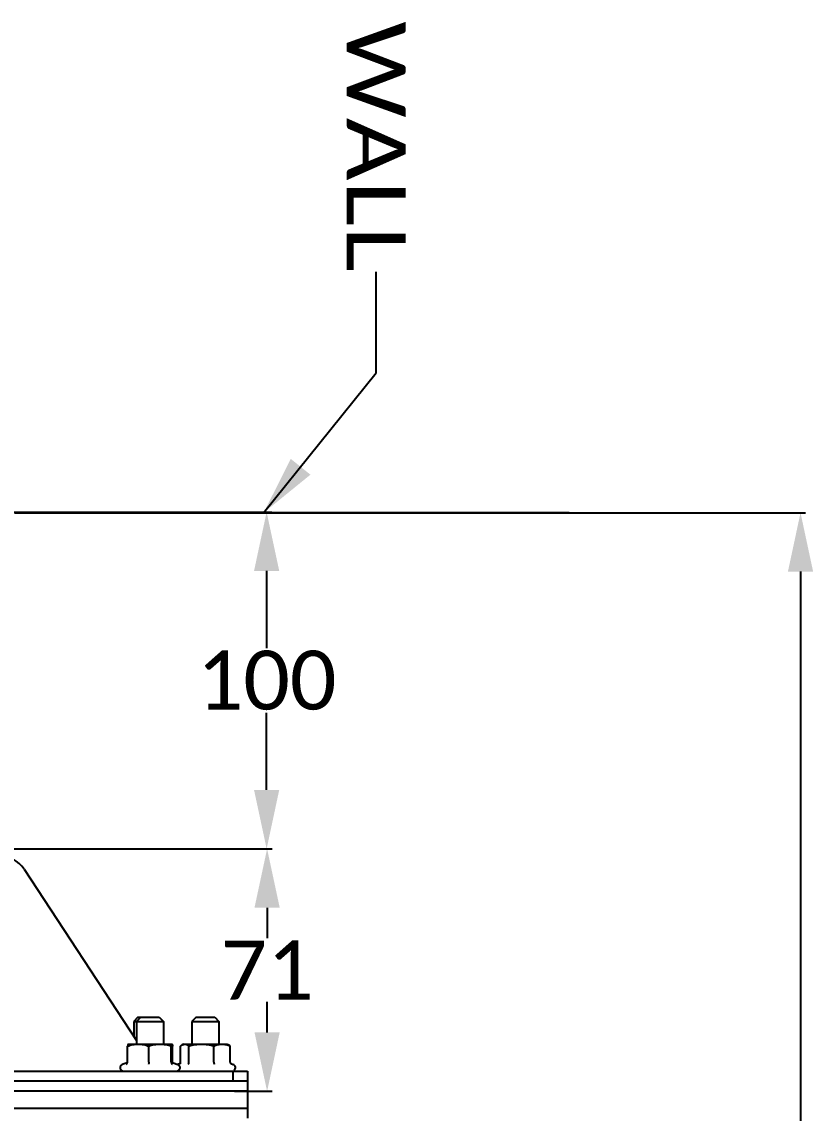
# Model space of a CAD drawing. Header units: millimetres. Extents: x 233 to 4124, y -943 to 2529.
# Drawn here: x 2685.1 to 2920, y -175.4 to 148.6 of the extents above; entities that cross this region are included whole.
import ezdxf
from ezdxf.enums import TextEntityAlignment as Align

# ---------------------------------------------------------------- set-up
doc = ezdxf.new("R2010")
doc.units = ezdxf.units.MM
doc.header["$LTSCALE"] = 115.5
doc.header["$PDMODE"] = 3
doc.header["$PDSIZE"] = 8
doc.layers.get('0').update_dxf_attribs({"linetype": 'CONTINUOUS'})
doc.layers.get('Defpoints').update_dxf_attribs({"linetype": 'CONTINUOUS'})
doc.styles.get("Standard").update_dxf_attribs({"font": 'calibri.ttf'})
doc.dimstyles.new('DIMSTYLE_3', dxfattribs={"dimtxt": 17.5, "dimasz": 17.5, "dimexe": 1.5, "dimexo": 1, "dimgap": 0.875, "dimtad": 1, "dimdsep": 46, "dimtxsty": 'Standard', "dimblk": '_FILLED', "dimblk1": '_FILLED', "dimblk2": '_FILLED', "dimcen": 0.09, "dimazin": 2, "dimtp": 0.01, "dimtm": 0.01, "dimtfac": 1, "dimtofl": 0, "dimtmove": 0, "dimatfit": 3, "dimldrblk": '_FILLED', "dimfxl": 1, "dimtolj": 1, "dimarcsym": 0})
doc.dimstyles.get("Standard").update_dxf_attribs({"dimtxt": 17.5, "dimasz": 17.5, "dimexe": 1.5, "dimexo": 1, "dimtad": 1, "dimdsep": 46, "dimtxsty": 'Standard', "dimblk": '_FILLED', "dimblk1": '_FILLED', "dimblk2": '_FILLED', "dimcen": 0.09, "dimazin": 2, "dimtol": 1, "dimtp": 0.01, "dimtm": 0.01, "dimtfac": 1, "dimtofl": 0, "dimtmove": 0, "dimatfit": 3, "dimldrblk": '_FILLED', "dimfxl": 1, "dimtolj": 1, "dimarcsym": 0})

# ---------------------------------------------------------------- blocks, each defined once
blk = doc.blocks.new('_FILLED')
at = {"color": 0, "linetype": 'ByBlock'}
blk.add_solid([(0, 0), (-1, 0.214), (-1, -0.214)], dxfattribs=at)
blk = doc.blocks.new('*D225')
at = {"color": 0, "linetype": 'Continuous', "lineweight": -2}
for p, q in [((2683.08, 2.87), (2917.75, 2.87)), ((2916.25, -14.63), (2916.25, -809.43)), ((2627.46, -826.93), (2917.75, -826.93))]:
    blk.add_line(p, q, dxfattribs=at)
at = {"layer": 'Defpoints', "color": 0}
for p in [(2682.08, 2.87), (2626.46, -826.93), (2916.25, -826.93)]:
    blk.add_point(p, dxfattribs=at)
at = {"color": 0, "linetype": 'ByBlock', "lineweight": -2, "xscale": 17.5, "yscale": 17.5, "zscale": 17.5}
for p, rotation in [((2916.25, 2.87), 90), ((2916.25, -826.93), 270)]:
    blk.add_blockref('_FILLED', p, dxfattribs=dict(at, rotation=rotation))
at = {"color": 0, "insert": (2892.05, -370.25), "char_height": 17.5, "attachment_point": 2, "rotation": 90, "line_spacing_factor": 0.9}
blk.add_mtext('\\A1;830', dxfattribs=at)
blk = doc.blocks.new('*D229')
at = {"color": 0, "lineweight": -2}
for p, q in [((2668.44, 3.07), (2759.25, 3.07)), ((2757.75, -14.43), (2757.75, -37.34)), ((2757.75, -79.43), (2757.75, -56.52)), ((2671.12, -96.93), (2759.25, -96.93))]:
    blk.add_line(p, q, dxfattribs=at)
at = {"layer": 'Defpoints', "color": 0}
for p in [(2667.44, 3.07), (2670.12, -96.93), (2757.75, -96.93)]:
    blk.add_point(p, dxfattribs=at)
at = {"color": 0, "linetype": 'ByBlock', "lineweight": -2, "xscale": 17.5, "yscale": 17.5, "zscale": 17.5}
for p, rotation in [((2757.75, 3.07), 90), ((2757.75, -96.93), 270)]:
    blk.add_blockref('_FILLED', p, dxfattribs=dict(at, rotation=rotation))
at = {"color": 0, "insert": (2757.75, -46.93), "char_height": 17.5, "attachment_point": 5}
blk.add_mtext('\\A1;\\A1;100', dxfattribs=at)
blk = doc.blocks.new('*D230')
at = {"color": 0, "lineweight": -2}
for p, q in [((2671.12, -96.93), (2759.39, -96.93)), ((2757.89, -114.43), (2757.89, -123.5)), ((2757.89, -151.43), (2757.89, -142.37)), ((2748.19, -168.93), (2759.39, -168.93))]:
    blk.add_line(p, q, dxfattribs=at)
at = {"layer": 'Defpoints', "color": 0}
for p in [(2670.12, -96.93), (2757.89, -96.93), (2747.19, -168.93)]:
    blk.add_point(p, dxfattribs=at)
at = {"color": 0, "linetype": 'ByBlock', "lineweight": -2, "xscale": 17.5, "yscale": 17.5, "zscale": 17.5}
for p, rotation in [((2757.89, -96.93), 90), ((2757.89, -168.93), 270)]:
    blk.add_blockref('_FILLED', p, dxfattribs=dict(at, rotation=rotation))
at = {"color": 0, "insert": (2757.89, -132.93), "char_height": 17.5, "attachment_point": 5}
blk.add_mtext('\\A1;\\A1;71', dxfattribs=at)

msp = doc.modelspace()

# ---------------------------------------------------------------- linework, layer by layer
at = {"linetype": 'Continuous'}
for p, q in [((2847.58056, 2.87123), (2678.08056, 2.87123)), ((2685.74144, -102.99299), (2719.14124, -153.85178)), ((2719.53296, -146.93335), (2718.28296, -148.18335)), ((2718.28296, -148.18335), (2727.14124, -148.18335)), ((2718.28296, -148.18335), (2718.28296, -152.54485)), ((2720.39124, -146.93335), (2719.14124, -148.18335)), ((2719.14124, -148.18335), (2719.14124, -154.93335)), ((2719.53296, -146.93335), (2725.89124, -146.93335)), ((2725.89124, -146.93335), (2727.14124, -148.18335)), ((2727.14124, -148.18335), (2727.14124, -154.93335)), ((2736.82257, -146.93335), (2735.57257, -148.18335)), ((2735.57257, -148.18335), (2743.57257, -148.18335)), ((2735.57257, -148.18335), (2735.57257, -154.93335)), ((2736.82257, -146.93335), (2742.32257, -146.93335)), ((2742.32257, -146.93335), (2743.57257, -148.18335)), ((2743.57257, -148.18335), (2743.57257, -154.93335)), ((2716.44884, -160.32629), (2716.44884, -155.5139)), ((2716.64125, -154.93335), (2716.63183, -154.93879)), ((2716.64125, -154.93335), (2729.63184, -154.93335)), ((2722.73762, -160.32629), (2722.73762, -155.5139)), ((2729.43003, -160.32629), (2729.43003, -155.5139)), ((2729.63184, -154.93335), (2729.65067, -154.93892)), ((2729.83366, -160.32629), (2729.83366, -155.5139)), ((2732.19468, -160.32629), (2732.19468, -155.5139)), ((2733.07257, -154.93335), (2732.68057, -155.15967)), ((2733.07257, -154.93335), (2746.07257, -154.93335)), ((2734.68988, -160.32629), (2734.68988, -155.5139)), ((2742.06777, -160.32629), (2742.06777, -155.5139)), ((2746.07257, -154.93335), (2746.46458, -155.15967)), ((2746.95046, -160.32629), (2746.95046, -155.5139)), ((2716.30198, -160.45683), (2714.89488, -160.96898)), ((2716.3021, -160.45712), (2716.30325, -160.45669)), ((2729.9804, -160.45713), (2729.97923, -160.45669)), ((2729.98052, -160.45683), (2731.38762, -160.96898)), ((2732.3212, -160.60683), (2731.35691, -160.9578)), ((2732.3217, -160.60747), (2732.32128, -160.60762)), ((2747.15175, -160.72613), (2747.81895, -160.96898)), ((2747.26303, -160.80787), (2747.34987, -160.84723)), ((2284.07541, -162.93335), (2752.07541, -162.93335)), ((2747.80735, -165.93335), (2747.80735, -162.93335)), ((2752.07541, -162.93335), (2752.07541, -173.93335)), ((2752.07541, -165.93335), (2284.07541, -165.93335)), ((2752.07541, -168.93335), (2284.07541, -168.93335)), ((2284.06769, -173.93335), (2752.08312, -173.93335)), ((2752.08312, -173.93335), (2752.08312, -176.93335))]:
    msp.add_line(p, q, dxfattribs=at)
for points in [[(2716.30325, -160.45669), (2716.40826, -160.40079), (2716.44397, -160.36764)], [(2729.79886, -160.32499), (2729.79783, -160.3231), (2729.81369, -160.3446), (2729.87423, -160.40079), (2729.97923, -160.45669)]]:
    msp.add_lwpolyline(points, dxfattribs=at)
for centre, radius, start, end in [((2678.21862, -107.93335), 9, 33.2935633, 90), ((2715.24125, -161.92062), 1.01272, 110, 270), ((2730.33747, -160.32605), 0.50383, 180.0013053, 184.7801386), ((2731.04125, -161.92062), 1.01272, 270, 70), ((2747.57512, -160.23098), 0.6559, 229.4743961, 241.5813407), ((2747.47257, -161.92062), 1.01272, 310, 70), ((2731.67257, -161.92062), 1.01272, 251.7117768, 270)]:
    msp.add_arc(centre, radius, start, end, dxfattribs=at)
for points, knots in [([(2716.44884, -155.5139), (2716.95684, -155.33888), (2717.98939, -155.04616), (2719.06094, -154.93335), (2719.59323, -154.93335)], [0, 0, 0, 0, 0.502342032, 1, 1, 1, 1]), ([(2716.63183, -154.93886), (2716.62266, -154.94422), (2716.60471, -154.96327), (2716.57078, -155.02283), (2716.53236, -155.13532), (2716.48895, -155.30784), (2716.46255, -155.44033), (2716.44884, -155.5139)], [0, 0, 0, 0, 0.052186696, 0.124930734, 0.336691695, 0.632253429, 1, 1, 1, 1]), ([(2719.59323, -154.93335), (2720.12553, -154.93335), (2721.19711, -155.04597), (2722.22962, -155.33888), (2722.73762, -155.5139)], [0, 0, 0, 0, 0.49765621, 1, 1, 1, 1]), ([(2722.73762, -155.5139), (2723.27941, -155.3385), (2724.38021, -155.04564), (2725.51769, -154.93335), (2726.08383, -154.93335)], [0, 0, 0, 0, 0.501468662, 1, 1, 1, 1]), ([(2726.08383, -154.93335), (2726.64997, -154.93335), (2727.78747, -155.04545), (2728.88824, -155.3385), (2729.43003, -155.5139)], [0, 0, 0, 0, 0.498530207, 1, 1, 1, 1]), ([(2729.43003, -155.5139), (2729.44498, -155.43365), (2729.47388, -155.29112), (2729.51531, -155.12783), (2729.55244, -155.02697), (2729.5789, -154.97169), (2729.61013, -154.93335), (2729.63184, -154.93335)], [0, 0, 0, 0, 0.389964986, 0.693327613, 0.80790219, 0.896263644, 1, 1, 1, 1]), ([(2729.65067, -154.93887), (2729.65984, -154.94424), (2729.67778, -154.96331), (2729.71171, -155.02288), (2729.75014, -155.13537), (2729.79354, -155.30787), (2729.81995, -155.44034), (2729.83366, -155.5139)], [0, 0, 0, 0, 0.052216215, 0.124994303, 0.336770358, 0.632286803, 1, 1, 1, 1]), ([(2732.19468, -155.5139), (2732.23419, -155.4796), (2732.38791, -155.35091), (2732.55221, -155.23408), (2732.6806, -155.16008)], [0, 0, 0, 0, 0.260967881, 1, 1, 1, 1]), ([(2732.6806, -155.16008), (2732.80032, -155.09107), (2733.04495, -154.97753), (2733.31324, -154.93335), (2733.44228, -154.93335)], [0, 0, 0, 0, 0.517122015, 1, 1, 1, 1]), ([(2733.44228, -154.93335), (2733.54857, -154.93335), (2733.76736, -154.96264), (2734.08523, -155.08488), (2734.39582, -155.27295), (2734.59194, -155.42886), (2734.68988, -155.5139)], [0, 0, 0, 0, 0.227101254, 0.465807522, 0.722871952, 1, 1, 1, 1]), ([(2734.68988, -155.5139), (2735.28895, -155.33797), (2736.50541, -155.04495), (2737.75517, -154.93335), (2738.37882, -154.93335)], [0, 0, 0, 0, 0.500287815, 1, 1, 1, 1]), ([(2738.37882, -154.93335), (2739.00248, -154.93335), (2740.25227, -155.04476), (2741.46869, -155.33797), (2742.06777, -155.5139)], [0, 0, 0, 0, 0.499711905, 1, 1, 1, 1]), ([(2742.06777, -155.5139), (2742.45766, -155.34089), (2743.25114, -155.04904), (2744.09452, -154.93335), (2744.50912, -154.93335)], [0, 0, 0, 0, 0.507114681, 1, 1, 1, 1]), ([(2744.50912, -154.93335), (2744.92371, -154.93335), (2745.76713, -155.04885), (2746.56056, -155.34089), (2746.95046, -155.5139)], [0, 0, 0, 0, 0.492880169, 1, 1, 1, 1]), ([(2746.95046, -155.5139), (2746.91095, -155.47959), (2746.75724, -155.3509), (2746.59294, -155.23404), (2746.46455, -155.16003)], [0, 0, 0, 0, 0.2609622, 1, 1, 1, 1]), ([(2716.08655, -160.84723), (2716.1635, -160.81582), (2716.3085, -160.71664), (2716.39907, -160.56471), (2716.4249, -160.48168)], [0, 0, 0, 0, 0.488699733, 1, 1, 1, 1]), ([(2722.73764, -160.32606), (2722.73764, -160.43353), (2722.73455, -160.5806), (2722.72544, -160.75428), (2722.71971, -160.82059), (2722.71577, -160.84723)], [0, 0, 0, 0, 0.617826349, 0.845133753, 1, 1, 1, 1]), ([(2729.43003, -160.32629), (2729.43002, -160.43892), (2729.50047, -160.65909), (2729.67553, -160.80598), (2729.77047, -160.84723)], [0, 0, 0, 0, 0.521080776, 1, 1, 1, 1]), ([(2731.99605, -160.72961), (2732.0542, -160.67974), (2732.15405, -160.55782), (2732.19472, -160.4029), (2732.19469, -160.32606)], [0, 0, 0, 0, 0.499258797, 1, 1, 1, 1]), ([(2734.42555, -160.84723), (2734.50462, -160.80299), (2734.64354, -160.64091), (2734.68988, -160.43686), (2734.68988, -160.32629)], [0, 0, 0, 0, 0.450364579, 1, 1, 1, 1]), ([(2742.06778, -160.32606), (2742.06775, -160.43434), (2742.0836, -160.5864), (2742.1431, -160.75896), (2742.18134, -160.82368), (2742.20285, -160.84723)], [0, 0, 0, 0, 0.594309454, 0.824918151, 1, 1, 1, 1]), ([(2746.95046, -160.32629), (2746.95044, -160.40306), (2746.99102, -160.55788), (2747.09079, -160.67972), (2747.14892, -160.72954)], [0, 0, 0, 0, 0.500707042, 1, 1, 1, 1])]:
    msp.add_open_spline(points, degree=3, knots=knots, dxfattribs=at)
msp.add_open_spline([(2716.4249, -160.48168), (2716.44046, -160.43163), (2716.44886, -160.37869), (2716.44884, -160.32629)], degree=3, dxfattribs=at)

# ---------------------------------------------------------------- texts
at = {"linetype": 'Continuous', "width": 1.169125}
msp.add_text('WALL', height=17.5, rotation=270, dxfattribs=at).set_placement((2781.52666, 148.81958), (2781.52666, 74.39351), align=Align.FIT)

# ---------------------------------------------------------------- dimensions: what is measured, and where the dimension line sits
at = {"linetype": 'Continuous'}
dim = msp.add_linear_dim(base=(2916.25414, -826.93335), p1=(2682.07541, 2.87123), p2=(2626.4619, -826.93335), angle=270, text='830', dimstyle='DIMSTYLE_3', override={"dimtxsty": 'Standard'}, dxfattribs=at)
dim.commit()
dim.dimension.update_dxf_attribs({"geometry": '*D225', "text_midpoint": (2916.25414, -370.25429), "dimtype": 160})
for base, p1, text, picture, middle in [((2757.75433, -96.93335), (2667.44302, 3.06665), '\\A1;100', '*D229', (2757.75433, -46.93335)), ((2757.88547, -96.93335), (2747.1852, -168.93335), '\\A1;71', '*D230', (2757.88547, -132.93335))]:
    dim = msp.add_linear_dim(base=base, p1=p1, p2=(2670.12359, -96.93335), angle=270, text=text, dimstyle='Standard', override={"dimtad": 0, "dimtih": 1, "dimtoh": 1, "dimdec": 4, "dimzin": 0, "dimtxsty": 'Standard', "dimcen": 18.9, "dimadec": 0, "dimazin": 0, "dimtdec": 4, "dimtzin": 0})
    dim.commit()
    dim.dimension.update_dxf_attribs({"geometry": picture, "text_midpoint": middle})

# ---------------------------------------------------------------- leaders
msp.add_leader([(2756.86686, 2.87123), (2790.27666, 44.39351), (2790.27666, 74.39351)], dimstyle='Standard', override={"dimtad": 0}, dxfattribs=at)

doc.saveas('drawing.dxf')
